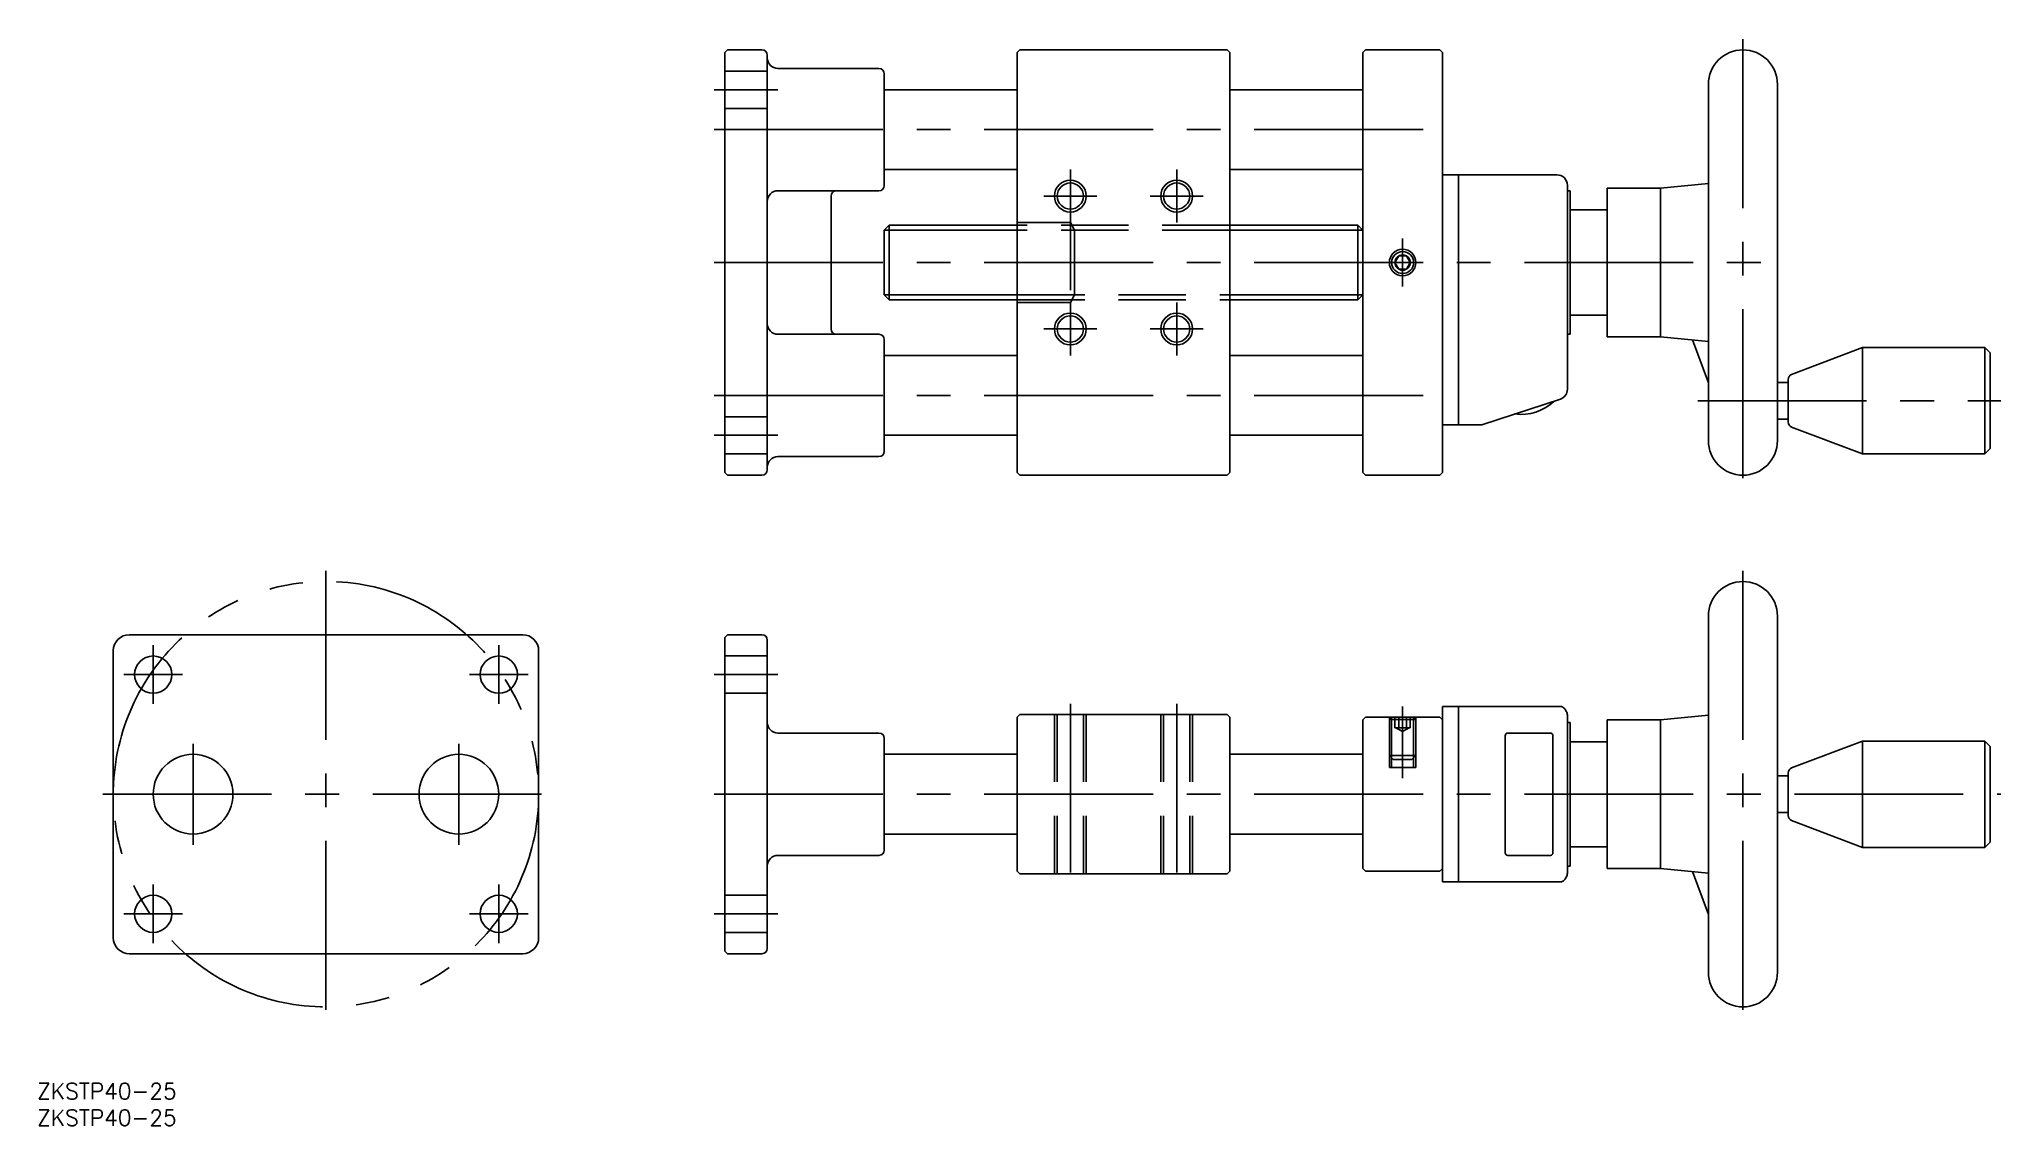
# Model space of a CAD drawing. Extents: x -54 to 315, y -62 to 142.
import ezdxf

# ---------------------------------------------------------------- set-up
doc = ezdxf.new("R2010")
doc.units = 0
for name, pattern in [('CENTER', [50.8, 31.75, -6.35, 6.35, -6.35]), ('DASHED', [19.05, 12.7, -6.35]), ('PHANTOM', [63.5, 31.75, -6.35, 6.35, -6.35, 6.35, -6.35])]:
    doc.linetypes.add(name, pattern=pattern)
doc.layers.get('0').update_dxf_attribs({"linetype": 'CONTINUOUS'})
doc.layers.add('CENTER', color=1, linetype='CENTER')
doc.styles.get("Standard").update_dxf_attribs({"font": 'txt.shx', "height": 3, "bigfont": 'bigfont.shx'})

msp = doc.modelspace()

# ---------------------------------------------------------------- linework, layer by layer
at = {"color": 7, "linetype": 'CONTINUOUS'}
for p, q in [((75, 139.5), (75.5, 140)), ((75, 139.5), (75, 60.5)), ((75.5, 140), (82, 140)), ((83, 139), (83, 61)), ((130.5, 140), (130, 139.5)), ((130, 139.5), (130, 60.5)), ((130.5, 140), (169.5, 140)), ((170, 139.5), (169.5, 140)), ((170, 139.5), (170, 60.5)), ((195.5, 140), (195, 139.5)), ((195, 139.5), (195, 60.5)), ((209.5, 140), (195.5, 140)), ((209.5, 140), (210, 139.5)), ((210, 139.5), (210, 60.5)), ((85, 136.5), (104, 136.5)), ((105, 135.5), (105, 114.5)), ((260, 66.5), (260, 133.5)), ((273, 133.5), (273, 66.5)), ((105, 132.5), (130, 132.5)), ((170, 132.5), (195, 132.5)), ((105, 117.5), (130, 117.5)), ((170, 117.5), (195, 117.5)), ((210, 116.5), (231.5, 116.5)), ((213, 69.5), (213, 116.5)), ((233.5, 114.5), (233.5, 76.18)), ((251, 114), (260, 114.84)), ((85, 113.5), (104, 113.5)), ((95, 112.5), (95, 87.5)), ((234, 113.5), (233.5, 113.5)), ((234, 113.5), (234, 86.5)), ((241, 114), (251, 114)), ((241, 86), (241, 114)), ((251, 86), (251, 114)), ((105, 106.1), (105.9, 107)), ((105.9, 93), (105.9, 107)), ((130, 107), (105.9, 107)), ((194.1, 107), (170, 107)), ((195, 106.1), (194.1, 107)), ((194.1, 93), (194.1, 107)), ((241, 109.9), (234, 109.9)), ((105, 106.1), (105, 93.9)), ((201.78, 101.25), (201.06, 100)), ((201.06, 100), (201.78, 98.75)), ((203.22, 101.25), (201.78, 101.25)), ((203.94, 100), (203.22, 101.25)), ((203.22, 98.75), (203.94, 100)), ((201.78, 98.75), (203.22, 98.75)), ((105, 93.9), (105.9, 93)), ((105.9, 93), (130, 93)), ((170, 93), (194.1, 93)), ((195, 93.9), (194.1, 93)), ((241, 90.1), (234, 90.1)), ((85, 86.5), (104, 86.5)), ((105, 85.5), (105, 64.5)), ((234, 86.5), (233.5, 86.5)), ((251, 86), (241, 86)), ((260, 85.16), (251, 86)), ((260, 77.39), (256.99, 85.44)), ((105, 82.5), (130, 82.5)), ((170, 82.5), (195, 82.5)), ((275.65, 78.94), (289, 84)), ((289, 84), (312, 84)), ((289, 84), (289, 64)), ((312, 84), (312, 64)), ((312, 84), (313, 83)), ((313, 83), (313, 65)), ((275, 70), (275, 78)), ((217.42, 69.5), (232.18, 74.3)), ((273, 77.44), (275, 77.44)), ((275, 70.56), (273, 70.56)), ((105, 67.5), (130, 67.5)), ((170, 67.5), (195, 67.5)), ((217.42, 69.5), (210, 69.5)), ((289, 64), (275.65, 69.06)), ((85, 63.5), (104, 63.5)), ((312, 64), (289, 64)), ((313, 65), (312, 64)), ((75.5, 60), (75, 60.5)), ((75.5, 60), (82, 60)), ((130, 60.5), (130.5, 60)), ((130.5, 60), (169.5, 60)), ((170, 60.5), (169.5, 60)), ((195.5, 60), (195, 60.5)), ((209.5, 60), (195.5, 60)), ((209.5, 60), (210, 60.5)), ((260, -33.5), (260, 33.5)), ((273, 33.5), (273, -33.5)), ((-37, 30), (37, 30)), ((75.5, 30), (75, 29.5)), ((82, 30), (75.5, 30)), ((-40, 27), (-40, -27)), ((40, 27), (40, -27)), ((75, -29.5), (75, 29.5)), ((83, -29), (83, 29)), ((130, 14.5), (130.5, 15)), ((169.5, 15), (130.5, 15)), ((169.5, 15), (170, 14.5)), ((210, 16.5), (232.1, 16.5)), ((210, -16.5), (210, 16.5)), ((213, -16.5), (213, 16.5)), ((251, 14), (260, 14.84)), ((85, 11.5), (104, 11.5)), ((130, 14.5), (130, -14.5)), ((170, 14.5), (170, -14.5)), ((195, 14), (195.5, 14.5)), ((195, 14), (195, -14)), ((195.5, 14.5), (209.5, 14.5)), ((209.5, 14.5), (210, 14)), ((222.28, 11.5), (230.28, 11.5)), ((233.5, -14.5), (233.5, 14.5)), ((234, 13.48), (233.5, 13.48)), ((234, -13.52), (234, 13.48)), ((241, -14), (241, 14)), ((241, 14), (251, 14)), ((251, -14), (251, 14)), ((105, -10.5), (105, 10.5)), ((105, 7.5), (130, 7.5)), ((170, 7.5), (195, 7.5)), ((221.78, 11), (221.78, -11)), ((230.78, 11), (230.78, -11)), ((241, 9.88), (234, 9.88)), ((275.65, 4.94), (289, 10)), ((289, 10), (312, 10)), ((289, 10), (289, -10)), ((312, 10), (312, -10)), ((312, 10), (313, 9)), ((313, 9), (313, -9)), ((275, -4), (275, 4)), ((273, 3.44), (275, 3.44)), ((275, -3.44), (273, -3.44)), ((289, -10), (275.65, -4.94)), ((105, -7.5), (130, -7.5)), ((170, -7.5), (195, -7.5)), ((241, -9.92), (234, -9.92)), ((312, -10), (289, -10)), ((313, -9), (312, -10)), ((85, -11.5), (104, -11.5)), ((130, -14.5), (130.5, -15)), ((170, -14.5), (169.5, -15)), ((195.5, -14.5), (195, -14)), ((195.5, -14.5), (209.5, -14.5)), ((210, -14), (209.5, -14.5)), ((222.28, -11.5), (230.28, -11.5)), ((234, -13.52), (233.5, -13.52)), ((251, -14), (241, -14)), ((260, -14.84), (251, -14)), ((260, -22.61), (256.99, -14.56)), ((169.5, -15), (130.5, -15)), ((232.1, -16.5), (210, -16.5)), ((75.5, -30), (75, -29.5)), ((-37, -30), (37, -30)), ((75.5, -30), (82, -30))]:
    msp.add_line(p, q, dxfattribs=at)
at = {"color": 3, "linetype": 'DASHED'}
for p, q in [((75, 136), (83, 136)), ((75, 129), (83, 129)), ((130, 107.5), (140, 107.5)), ((170, 107), (130, 107)), ((140, 107.5), (140, 92.5)), ((140, 107.5), (140.81, 106.1)), ((170, 106.1), (130, 106.1)), ((140.81, 106.1), (140.81, 93.9)), ((130, 93.9), (170, 93.9)), ((130, 93), (170, 93)), ((130, 92.5), (140, 92.5)), ((140, 92.5), (140.81, 93.9)), ((75, 71), (83, 71)), ((75, 64), (83, 64)), ((75, 26), (83, 26)), ((75, 19), (83, 19)), ((137, 15), (137, -15)), ((137.54, 15), (137.54, -15)), ((142.46, 15), (142.46, -15)), ((143, 15), (143, -15)), ((157, 15), (157, -15)), ((157.54, 15), (157.54, -15)), ((162.46, 15), (162.46, -15)), ((163, 15), (163, -15)), ((200, 14.5), (200, 5)), ((200.43, 14.5), (200, 14.07)), ((205, 14.07), (200, 14.07)), ((200.43, 14.5), (200.43, 5)), ((201.06, 14.5), (201.06, 12.5)), ((203.94, 12.5), (201.06, 12.5)), ((201.25, 12.5), (202.5, 11.78)), ((201.78, 14.5), (201.78, 12.5)), ((203.75, 12.5), (202.5, 11.78)), ((203.22, 14.5), (203.22, 12.5)), ((203.94, 14.5), (203.94, 12.5)), ((204.57, 14.5), (204.57, 5)), ((205, 14.07), (204.57, 14.5)), ((205, 14.5), (205, 5)), ((205, 7.25), (200, 7.25)), ((200, 7.25), (200.75, 6.5)), ((200, 5), (205, 5)), ((200.75, 6.5), (204.25, 6.5)), ((205, 7.25), (204.25, 6.5)), ((75, -19), (83, -19)), ((75, -26), (83, -26))]:
    msp.add_line(p, q, dxfattribs=at)
at = {"color": 3, "linetype": 'CONTINUOUS'}
for p, q in [((130, 106.1), (105, 106.1)), ((195, 106.1), (170, 106.1)), ((105, 93.9), (130, 93.9)), ((170, 93.9), (195, 93.9))]:
    msp.add_line(p, q, dxfattribs=at)
at = {"color": 7, "linetype": 'CONTINUOUS'}
for points in [[(232.1, 16.5, -0.134347), (232.61, 16.36, -0.106839), (233.09, 15.91, -0.082329), (233.42, 15.23, -0.085966), (233.5, 14.5, -0.07069)], [(232.1, -16.5, 0.134347), (232.61, -16.36, 0.106839), (233.09, -15.91, 0.082329), (233.42, -15.23, 0.085966), (233.5, -14.5, 0.07069)]]:
    msp.add_lwpolyline(points, format="xyb", dxfattribs=at)
at = {"color": 3, "linetype": 'CONTINUOUS'}
for centre, radius in [((140, 112.5), 3), ((160, 112.5), 3), ((202.5, 100), 2.07), ((140, 87.5), 3), ((160, 87.5), 3)]:
    msp.add_circle(centre, radius, dxfattribs=at)
at = {"color": 7, "linetype": 'CONTINUOUS'}
for centre, radius in [((140, 112.5), 2.46), ((160, 112.5), 2.46), ((202.5, 100), 2.5), ((202.5, 100), 1.44), ((140, 87.5), 2.46), ((160, 87.5), 2.46), ((-32.5, 22.5), 3.5), ((32.5, 22.5), 3.5), ((-25, 0), 7.5), ((25, 0), 7.5), ((-32.5, -22.5), 3.5), ((32.5, -22.5), 3.5)]:
    msp.add_circle(centre, radius, dxfattribs=at)
at = {"color": 3, "linetype": 'PHANTOM'}
msp.add_circle((0, 0), 40, dxfattribs=at)
at = {"color": 7, "linetype": 'CONTINUOUS'}
for centre, radius, start, end in [((82, 139), 1, 0, 90), ((85, 138.5), 2, 180, 270), ((266.5, 133.5), 6.5, 0, 180), ((104, 135.5), 1, 0, 90), ((104, 114.5), 1, 270, 0), ((231.5, 114.5), 2, 0, 90), ((85, 111.5), 2, 90, 180), ((96, 112.5), 1, 90, 180), ((85, 88.5), 2, 180, 270), ((96, 87.5), 1, 180, 270), ((104, 85.5), 1, 0, 90), ((276, 78), 1, 110.7702, 180), ((224.78, 80.54), 9.1, 262.6918, 312.6199), ((231.5, 76.18), 2, 290, 0), ((266.5, 66.5), 6.5, 180, 0), ((276, 70), 1, 180, 249.2298), ((85, 61.5), 2, 90, 180), ((104, 64.5), 1, 270, 0), ((82, 61), 1, 270, 0), ((266.5, 33.5), 6.5, 0, 180), ((-37, 27), 3, 90, 180), ((37, 27), 3, 0, 90), ((82, 29), 1, 0, 90), ((85, 13.5), 2, 180, 270), ((104, 10.5), 1, 0, 90), ((222.28, 11), 0.5, 90, 180), ((230.28, 11), 0.5, 0, 90), ((276, 4), 1, 110.7702, 180), ((276, -4), 1, 180, 249.2298), ((104, -10.5), 1, 270, 0), ((222.28, -11), 0.5, 180, 270), ((230.28, -11), 0.5, 270, 0), ((85, -13.5), 2, 90, 180), ((-37, -27), 3, 180, 270), ((37, -27), 3, 270, 0), ((82, -29), 1, 270, 0), ((266.5, -33.5), 6.5, 180, 0)]:
    msp.add_arc(centre, radius, start, end, dxfattribs=at)
at = {"layer": 'CENTER', "color": 1, "linetype": 'CENTER'}
for p, q in [((266.5, 142), (266.5, 58)), ((73, 132.5), (85, 132.5)), ((73, 125), (212, 125)), ((140, 107.5), (140, 117.5)), ((160, 107.5), (160, 117.5)), ((135, 112.5), (145, 112.5)), ((155, 112.5), (165, 112.5)), ((202.5, 95.5), (202.5, 104.5)), ((73, 100), (275, 100)), ((140, 82.5), (140, 92.5)), ((160, 82.5), (160, 92.5)), ((135, 87.5), (145, 87.5)), ((155, 87.5), (165, 87.5)), ((73, 75), (212, 75)), ((258, 74), (315, 74)), ((73, 67.5), (85, 67.5)), ((0, 42), (0, -42)), ((266.5, 42), (266.5, -42)), ((-32.5, 28), (-32.5, 17)), ((32.5, 28), (32.5, 17)), ((-38, 22.5), (-27, 22.5)), ((27, 22.5), (38, 22.5)), ((73, 22.5), (85, 22.5)), ((140, 17), (140, -17)), ((160, 17), (160, -17)), ((202.5, 16.5), (202.5, 3)), ((-25, 9.5), (-25, -9.5)), ((25, 9.5), (25, -9.5)), ((-42, 0), (42, 0)), ((73, 0), (315, 0)), ((-32.5, -17), (-32.5, -28)), ((32.5, -17), (32.5, -28)), ((-38, -22.5), (-27, -22.5)), ((27, -22.5), (38, -22.5)), ((73, -22.5), (85, -22.5))]:
    msp.add_line(p, q, dxfattribs=at)

# ---------------------------------------------------------------- texts
at = {"color": 7, "linetype": 'CONTINUOUS'}
for p in [(-54.32, -57.36), (-54.32, -62.36)]:
    msp.add_text('ZKSTP40-25', height=3, dxfattribs=at).set_placement(p)

doc.saveas('drawing.dxf')
